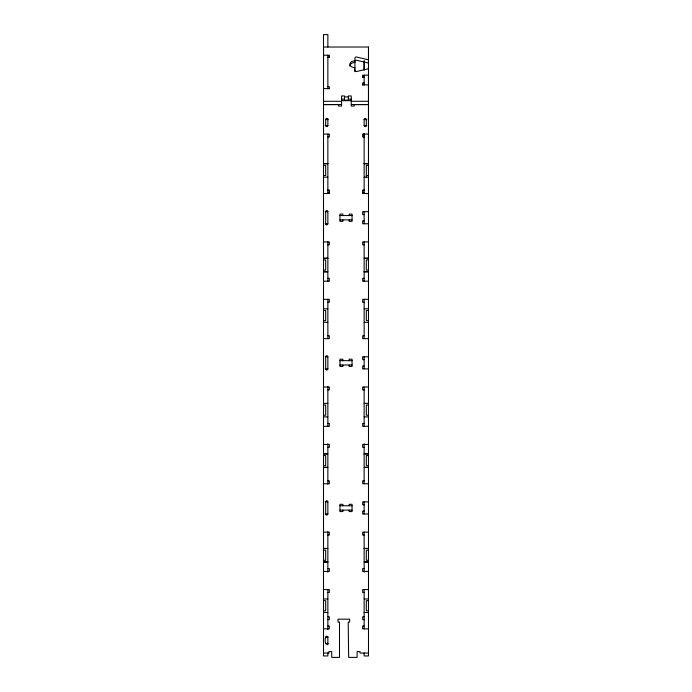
<?xml version="1.0" encoding="UTF-8"?>
<svg xmlns="http://www.w3.org/2000/svg" width="692" height="692" viewBox="0 0 692 692"><rect width="100%" height="100%" fill="white"/><g stroke="black" fill="none" stroke-linecap="round" stroke-linejoin="round"><path stroke-width="1.04" d="M323.51 91.837L323.51 88.602L329.314 88.602M323.51 58.457L323.51 47.021L368.49 47.021L368.49 655.947L364.139 655.947L364.139 652.945M364.139 137.769L364.139 133.444M364.139 69.702L364.139 61.06M368.49 173.415L368.49 47.021M327.861 643.551C325.058 646.994 324.609 638.56 325.681 637.323A1.09 1.09 0 0 1 326.771 636.242A1.09 1.09 0 0 1 327.861 637.323L325.681 637.323M323.51 55.222L329.314 55.222L329.314 57.384M327.861 57.168L329.314 57.168M368.49 75.16L362.686 75.16L362.686 77.314M362.686 77.097L364.139 77.097M364.139 82.928L362.686 82.928L362.686 85.081M362.686 84.865L368.49 84.865M327.861 86.656L329.314 86.656L329.314 88.818M344.478 96.915L348.344 96.915M341.571 99.181L344.478 99.181M348.344 99.181L351.251 99.181M341.606 100.686L351.276 100.686M323.51 101.283L341.571 101.283M351.251 101.283L368.49 101.283M323.51 104.518L341.571 104.518M351.251 104.518L368.49 104.518M323.51 104.63L338.699 104.63L338.699 106.075L341.606 106.075L341.571 95.946L344.478 95.946L344.478 100.15L348.344 100.15L348.344 95.946L351.251 95.946L351.276 106.075L354.183 106.075L354.183 104.63L368.49 104.63M325.681 119.569L327.861 119.569M364.139 119.569L366.855 119.569M325.145 125.615L327.861 125.615L327.861 118.842M366.855 125.615L364.139 125.615L364.139 119.5A1.09 1.09 0 0 1 365.229 118.41A1.09 1.09 0 0 1 366.319 119.5L366.319 125.615M323.51 134.075L329.314 134.075L329.314 136.981L327.861 136.981M368.49 134.075L362.686 134.075L362.686 136.981L364.139 136.981M324.237 163.632L327.861 163.632M364.139 163.632L367.763 163.632M323.51 163.693L327.861 163.693M364.139 163.693L368.49 163.693M323.51 165.353L325.681 165.353L325.681 175.508L323.51 175.508M368.49 165.353L366.319 165.353L366.319 177.766M366.319 175.508L368.49 175.508M323.51 177.161L327.861 177.161M364.139 177.161L368.49 177.221M327.377 190.101L329.314 190.101L329.314 193.535L323.51 193.535M364.623 190.101L362.686 190.101L362.686 193.535L368.49 193.535M327.861 190.637L329.314 190.637M362.686 190.637L364.139 190.637M327.861 193.007L329.314 193.007M362.686 193.007L364.139 193.007M325.145 211.674L327.861 211.674L327.861 223.767A1.09 1.09 0 0 1 326.771 224.857A1.09 1.09 0 0 1 325.681 223.767L325.681 211.674A1.09 1.09 0 0 1 326.771 210.584A1.09 1.09 0 0 1 327.861 211.674M368.49 211.674L362.686 211.674L362.686 214.581L364.139 214.581M339.954 215.541L352.046 215.541M339.954 219.9L352.046 219.9M364.139 220.869L362.686 220.869L362.686 223.767L368.49 223.767M325.145 223.767L327.861 223.767M323.51 241.906L329.314 241.906L329.314 244.812L327.861 244.812M368.49 241.906L362.686 241.906L362.686 244.812L364.139 244.812M324.237 258.22L327.861 258.22M364.866 258.22L368.49 258.22M323.51 258.28L327.861 258.28M364.139 258.28L368.49 258.28M323.51 259.933L325.681 259.933L325.681 270.096L323.51 270.096M368.49 259.933L366.319 259.933L366.319 270.096L368.49 270.096M323.51 271.748L327.861 271.748M364.139 271.748L368.49 271.748M323.51 271.809L327.134 271.809M364.139 271.809L367.763 271.809M327.861 278.305L329.314 278.305L329.314 281.203L323.51 281.203M364.139 278.305L362.686 278.305L362.686 281.203L368.49 281.203M323.51 299.342L329.314 299.342L329.314 302.248L327.861 302.248M368.49 299.342L362.686 299.342L362.686 302.248L364.139 302.248M323.51 308.805L327.861 308.805M364.139 308.805L368.49 308.744M323.51 310.457L325.681 310.457L325.681 320.612L323.51 320.612M368.49 310.457L366.319 310.457L366.319 320.612L368.49 320.612M323.51 322.334L327.861 322.273M364.139 322.334L368.49 322.273M327.861 335.741L329.314 335.741L329.314 338.647L323.51 338.647M364.139 335.741L362.686 335.741L362.686 338.647L368.49 338.647M325.249 356.787L327.861 356.787L327.861 368.879A1.09 1.09 0 0 1 326.771 369.96A1.09 1.09 0 0 1 325.681 368.879L325.681 356.787A1.09 1.09 0 0 1 326.771 355.697A1.09 1.09 0 0 1 327.861 356.787M368.49 356.787L362.686 356.787L362.686 359.684L364.139 359.684M339.954 360.653L352.046 360.653M339.954 365.004L352.046 365.004M364.139 365.973L362.686 365.973L362.686 368.879L368.49 368.879M325.249 368.879L327.861 368.879M323.51 387.018L329.314 387.018L329.314 389.916L327.861 389.916M368.49 387.018L362.686 387.018L362.686 389.916L364.139 389.916M323.51 403.384L327.861 403.384M364.139 403.324L368.49 403.384M323.51 405.045L325.681 405.045L325.681 415.2L323.51 415.2M368.49 405.045L366.319 405.045L366.319 415.2L368.49 415.2M323.51 416.861L327.861 416.921M364.139 416.861L368.49 416.921M327.861 423.409L329.314 423.409L329.314 426.315L323.51 426.315M364.139 423.409L362.686 423.409L362.686 426.315L368.49 426.315M323.51 444.454L329.314 444.454L329.314 447.352L327.861 447.352M368.49 444.454L362.686 444.454L362.686 447.352L364.139 447.352M323.51 453.848L327.134 453.848M364.139 453.848L367.763 453.848M323.51 453.909L327.861 453.909M364.139 453.909L368.49 453.909M323.51 455.57L325.681 455.57L325.681 465.725L323.51 465.725M368.49 455.57L366.319 455.57L366.319 465.725L368.49 465.725M323.51 467.377L327.861 467.377L324.237 467.446M364.139 467.377L368.49 467.377L364.866 467.446M327.861 480.853L329.314 480.853L329.314 483.751L323.51 483.751M364.139 480.853L362.686 480.853L362.686 483.751L368.49 483.751M325.249 501.89L327.861 501.89L327.861 513.983A1.09 1.09 0 0 1 326.771 515.073A1.09 1.09 0 0 1 325.681 513.983L325.681 501.89A1.09 1.09 0 0 1 326.771 500.8A1.09 1.09 0 0 1 327.861 501.89M368.49 501.89L362.686 501.89L362.686 504.797L364.139 504.797M339.954 505.766L352.046 505.766M339.954 510.116L352.046 510.116M364.139 511.085L362.686 511.085L362.686 513.983L368.49 513.983M325.249 513.983L327.861 513.983M323.51 532.122L329.314 532.122L329.314 535.028L327.861 535.028M368.49 532.122L362.686 532.122L362.686 535.028L364.139 535.028M323.51 548.436L327.134 548.436M364.139 548.436L367.763 548.436M323.51 548.496L327.861 548.496M364.139 548.496L368.49 548.496M323.51 550.149L325.681 550.149L325.681 560.312L323.51 560.312M368.49 550.149L366.319 550.149L366.319 560.312L368.49 560.312M323.51 561.965L327.861 561.965M364.139 561.965L368.49 561.965M324.237 562.025L327.861 562.025M364.866 562.025L368.49 562.025M327.861 568.521L329.314 568.521L329.314 571.419L323.51 571.419M364.139 568.521L362.686 568.521L362.686 571.419L368.49 571.419M323.51 589.558L329.314 589.558L329.314 592.464L327.861 592.464M368.49 589.558L362.686 589.558L362.686 592.464L364.139 592.464M323.51 598.961L327.861 599.021M364.139 598.961L368.49 599.021M323.51 600.673L325.681 600.673L325.681 610.837L323.51 610.837M368.49 600.673L366.319 600.673L366.319 610.837L368.49 610.837M323.51 612.489L327.861 612.55M364.139 612.489L368.49 612.55M327.861 616.771L329.314 616.771L329.314 619.669L327.861 619.669M364.139 616.771L362.686 616.771L362.686 619.669L364.139 619.669M327.861 625.957L329.314 625.957L329.314 628.864L323.51 628.864M364.139 625.957L362.686 625.957L362.686 628.864L368.49 628.864M325.681 643.37L327.861 643.37M323.51 653.049L328.83 653.049L328.83 651.596L331.728 651.596L331.728 657.4L339.495 657.4L339.495 622.091L338.042 622.091L338.042 619.184L349.65 619.184L349.65 622.091L348.197 622.091L348.664 657.4L357.124 657.4L357.124 651.596L360.03 651.596L360.03 653.049L368.49 653.049M368.49 77.314L368.49 78.395M368.49 87.019L368.49 88.1M364.139 60.732L364.139 70.16M364.139 75.16L364.139 85.081M364.139 134.075L364.139 193.535M364.139 211.674L364.139 223.767M364.139 241.906L364.139 281.203M364.139 299.342L364.139 338.647M364.139 356.787L364.139 368.879M364.139 387.018L364.139 426.315M364.139 443.728L364.139 483.751M364.139 501.89L364.139 513.983M364.139 532.122L364.139 572.146M364.139 589.558L364.139 628.864M354.944 71.7L354.944 57.946A1.453 0.969 0 0 1 356.397 56.978L368.075 59.711A1.453 0.977 0 0 0 368.49 59.754M349.157 215.541L349.157 214.096L352.055 214.096L352.055 221.345L349.157 221.345L349.157 219.9M349.157 360.653L349.157 359.2L352.055 359.2L352.055 366.457L349.157 366.457L349.157 365.004M349.157 505.766L349.157 504.312L352.055 504.312L352.055 511.57L349.157 511.57L349.157 510.116M342.869 215.541L342.869 214.096L339.962 214.096L339.962 221.345L342.869 221.345L342.869 219.9M342.869 360.653L342.869 359.2L339.962 359.2L339.962 366.457L342.869 366.457L342.869 365.004M342.869 505.766L342.869 504.312L339.962 504.312L339.962 511.57L342.869 511.57L342.869 510.116M327.861 47.021L327.861 34.6L323.51 34.6L323.51 655.947L327.861 655.947L327.861 652.945M327.861 55.222L327.861 88.818M327.861 134.075L327.861 193.535M327.861 241.906L327.861 281.203M327.861 299.342L327.861 338.647M327.861 386.62L327.861 426.315M327.861 443.728L327.861 484.149M327.861 531.724L327.861 572.146M327.861 589.558L327.861 629.59M327.861 636.605L327.861 644.823M325.681 125.615L325.681 119.5A1.09 1.09 0 0 1 326.771 118.41A1.09 1.09 0 0 1 327.861 119.5M368.49 62.989A1.453 0.969 0 0 1 368.075 62.946L356.397 60.213A1.453 0.969 0 0 0 354.944 61.181M354.944 70.575A1.453 0.969 0 0 0 356.397 71.544L368.075 68.811A1.453 0.969 0 0 1 368.49 68.767M354.944 67.66A5.078 3.399 0 0 1 349.867 64.261A5.078 3.399 0 0 1 354.944 60.861M354.944 69.278A5.078 3.399 0 0 1 354.494 69.261M349.892 66.181A5.078 3.399 0 0 1 354.944 62.479M327.861 125.546A1.09 1.09 0 0 1 326.771 126.636A1.09 1.09 0 0 1 325.681 125.546M366.319 125.546A1.09 1.09 0 0 1 365.229 126.636A1.09 1.09 0 0 1 364.139 125.546"/></g></svg>
